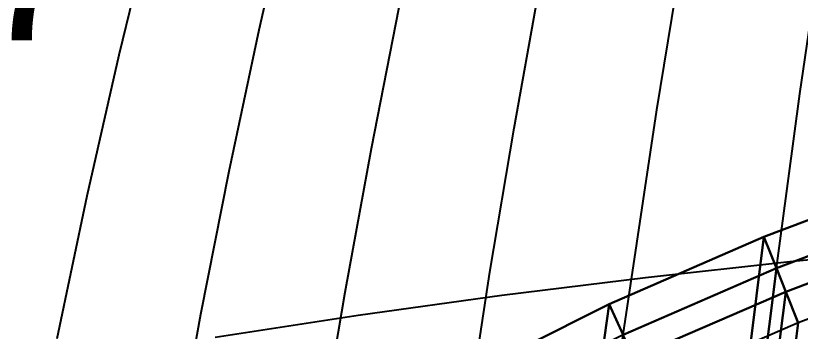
# Model space of a CAD drawing. Extents: x -25.3 to 28.3, y -25.5 to 26.5.
# Drawn here: x -11.763 to -6.803, y 17.007 to 19.001 of the extents above; entities that cross this region are included whole.
import ezdxf

# ---------------------------------------------------------------- set-up
doc = ezdxf.new("R2010")
doc.units = 0
doc.styles.get("Standard").update_dxf_attribs({"font": 'ARIAL.TTF', "width": 40, "oblique": 50})

msp = doc.modelspace()

# ---------------------------------------------------------------- linework, layer by layer
at = {"layer": 'LowerTendons'}
for p, q in [((-6.23249, 17.50743, 29.54075), (-6.87005, 17.4453, 29.43593)), ((-6.87005, 17.4453, 29.43593), (-7.78134, 17.34554, 29.26761)), ((-7.78134, 17.34554, 29.26761), (-8.6907, 17.23294, 29.07761)), ((-8.6907, 17.23294, 29.07761), (-9.59784, 17.10736, 28.86572)), ((-9.59784, 17.10736, 28.86572), (-10.5024, 16.96867, 28.63169))]:
    msp.add_line(p, q, dxfattribs=at)
at = {"layer": 'TestBases'}
for points in [[(-7.03295, 17.60344, 30.13331), (-7.12661, 16.85746, 30.53518), (-6.18066, 16.94445, 30.69275), (-6.3575, 17.85858, 30.13326)], [(-6.28606, 17.65792, 29.79469), (-6.95393, 17.40565, 29.79473), (-7.03295, 17.60344, 30.13331), (-6.3575, 17.85858, 30.13326)], [(-6.95393, 17.40565, 29.79473), (-7.04653, 16.66805, 30.19209), (-6.11121, 16.75406, 30.34789), (-6.28606, 17.65792, 29.79469)], [(-6.95393, 17.40565, 29.79473), (-7.04653, 16.66805, 30.19209), (-6.11121, 16.75406, 30.34789), (-6.28606, 17.65792, 29.79469)], [(-6.23249, 17.50743, 29.54075), (-6.89466, 17.25731, 29.5408), (-6.95393, 17.40565, 29.79473), (-6.28606, 17.65792, 29.79469)], [(-8.01187, 17.17823, 30.13434), (-8.07035, 16.7578, 30.35466), (-7.12661, 16.85746, 30.53518), (-7.03295, 17.60344, 30.13331)], [(-6.95393, 17.40565, 29.79473), (-7.92185, 16.98522, 29.79575), (-8.01187, 17.17823, 30.13434), (-7.03295, 17.60344, 30.13331)], [(-7.04653, 16.66805, 30.19209), (-6.95393, 17.40565, 29.79473), (-7.03295, 17.60344, 30.13331), (-7.12661, 16.85746, 30.53518)], [(-6.95393, 17.40565, 29.79473), (-7.04653, 16.66805, 30.19209), (-7.12661, 16.85746, 30.53518), (-7.03295, 17.60344, 30.13331)], [(-6.89466, 17.25731, 29.5408), (-6.98648, 16.52599, 29.93477), (-6.05913, 16.61127, 30.08924), (-6.23249, 17.50743, 29.54075)], [(-6.89466, 17.25731, 29.5408), (-6.98648, 16.52599, 29.93477), (-6.05913, 16.61127, 30.08924), (-6.23249, 17.50743, 29.54075)], [(-6.16106, 17.30677, 29.20218), (-6.81564, 17.05952, 29.20223), (-6.89466, 17.25731, 29.5408), (-6.23249, 17.50743, 29.54075)], [(-7.92185, 16.98522, 29.79575), (-7.97967, 16.56951, 30.0136), (-7.04653, 16.66805, 30.19209), (-6.95393, 17.40565, 29.79473)], [(-7.92185, 16.98522, 29.79575), (-7.97967, 16.56951, 30.0136), (-7.04653, 16.66805, 30.19209), (-6.95393, 17.40565, 29.79473)], [(-6.89466, 17.25731, 29.5408), (-7.85433, 16.84046, 29.54181), (-7.92185, 16.98522, 29.79575), (-6.95393, 17.40565, 29.79473)], [(-6.98648, 16.52599, 29.93477), (-6.89466, 17.25731, 29.5408), (-6.95393, 17.40565, 29.79473), (-7.04653, 16.66805, 30.19209)], [(-6.89466, 17.25731, 29.5408), (-6.98648, 16.52599, 29.93477), (-7.04653, 16.66805, 30.19209), (-6.95393, 17.40565, 29.79473)], [(-6.81564, 17.05952, 29.20223), (-6.9064, 16.33658, 29.59168), (-5.98968, 16.42088, 29.74438), (-6.16106, 17.30677, 29.20218)], [(-7.85433, 16.84046, 29.54181), (-7.91166, 16.42829, 29.7578), (-6.98648, 16.52599, 29.93477), (-6.89466, 17.25731, 29.5408)], [(-7.85433, 16.84046, 29.54181), (-7.91166, 16.42829, 29.7578), (-6.98648, 16.52599, 29.93477), (-6.89466, 17.25731, 29.5408)], [(-6.81564, 17.05952, 29.20223), (-7.76431, 16.64744, 29.20322), (-7.85433, 16.84046, 29.54181), (-6.89466, 17.25731, 29.5408)], [(-6.9064, 16.33658, 29.59168), (-6.81564, 17.05952, 29.20223), (-6.89466, 17.25731, 29.5408), (-6.98648, 16.52599, 29.93477)], [(-6.81564, 17.05952, 29.20223), (-6.9064, 16.33658, 29.59168), (-6.98648, 16.52599, 29.93477), (-6.89466, 17.25731, 29.5408)], [(-8.01187, 17.17823, 30.13434), (-8.01187, 17.17823, 30.13434), (-9.09455, 16.63487, 30.13188), (-8.07035, 16.7578, 30.35466)], [(-7.92185, 16.98522, 29.79575), (-8.99236, 16.44796, 29.79332), (-9.09455, 16.63487, 30.13188), (-8.01187, 17.17823, 30.13434)], [(-7.92185, 16.98522, 29.79575), (-7.97967, 16.56951, 30.0136), (-8.07035, 16.7578, 30.35466), (-8.01187, 17.17823, 30.13434)], [(-7.97967, 16.56951, 30.0136), (-7.92185, 16.98522, 29.79575), (-8.01187, 17.17823, 30.13434), (-8.07035, 16.7578, 30.35466)], [(-7.92185, 16.98522, 29.79575), (-7.92185, 16.98522, 29.79575), (-8.01187, 17.17823, 30.13434)], [(-7.76431, 16.64744, 29.20322), (-7.82099, 16.24, 29.41674), (-6.9064, 16.33658, 29.59168), (-6.81564, 17.05952, 29.20223)]]:
    msp.add_3dface(points, dxfattribs=at)
at = {"layer": 'UpperTendons'}
for p, q in [((-10.22393, 18.91121, 27.87252), (-10.02488, 19.7894, 27.32986)), ((-11.10841, 18.75329, 27.63978), (-10.89564, 19.63045, 27.11034)), ((-6.8052, 18.50774, 29.15807), (-6.6749, 19.40463, 28.59976)), ((-7.70944, 18.40563, 28.9972), (-7.5634, 19.3016, 28.4479)), ((-8.61236, 18.29029, 28.81549), (-8.4512, 19.18514, 28.27627)), ((-9.51371, 18.16157, 28.6127), (-9.33811, 19.05508, 28.08458)), ((-10.41321, 18.0193, 28.38855), (-10.22393, 18.91121, 27.87252)), ((-11.31056, 17.86328, 28.14275), (-11.10841, 18.75329, 27.63978)), ((-6.95393, 17.40565, 29.79473), (-6.8052, 18.50774, 29.15807)), ((-7.92185, 16.98522, 29.79575), (-7.70944, 18.40563, 28.9972)), ((-8.76541, 17.38108, 29.32756), (-8.61236, 18.29029, 28.81549)), ((-9.68034, 17.25442, 29.11385), (-9.51371, 18.16157, 28.6127)), ((-10.59268, 17.11453, 28.87781), (-10.41321, 18.0193, 28.38855)), ((-11.50204, 16.96126, 28.6192), (-11.31056, 17.86328, 28.14275)), ((-9.04688, 15.52295, 30.26932), (-8.76541, 17.38108, 29.32756)), ((-7.04653, 16.66805, 30.19209), (-6.95393, 17.40565, 29.79473)), ((-9.90708, 15.90917, 29.79577), (-9.68034, 17.25442, 29.11385)), ((-10.76228, 16.19774, 29.34019), (-10.59268, 17.11453, 28.87781))]:
    msp.add_line(p, q, dxfattribs=at)

# ---------------------------------------------------------------- texts
at = {"layer": 'Errors'}
msp.add_text('6057', height=1, dxfattribs=at).set_placement((-14.36867, 18.84605, 26.02706))

doc.saveas('drawing.dxf')
